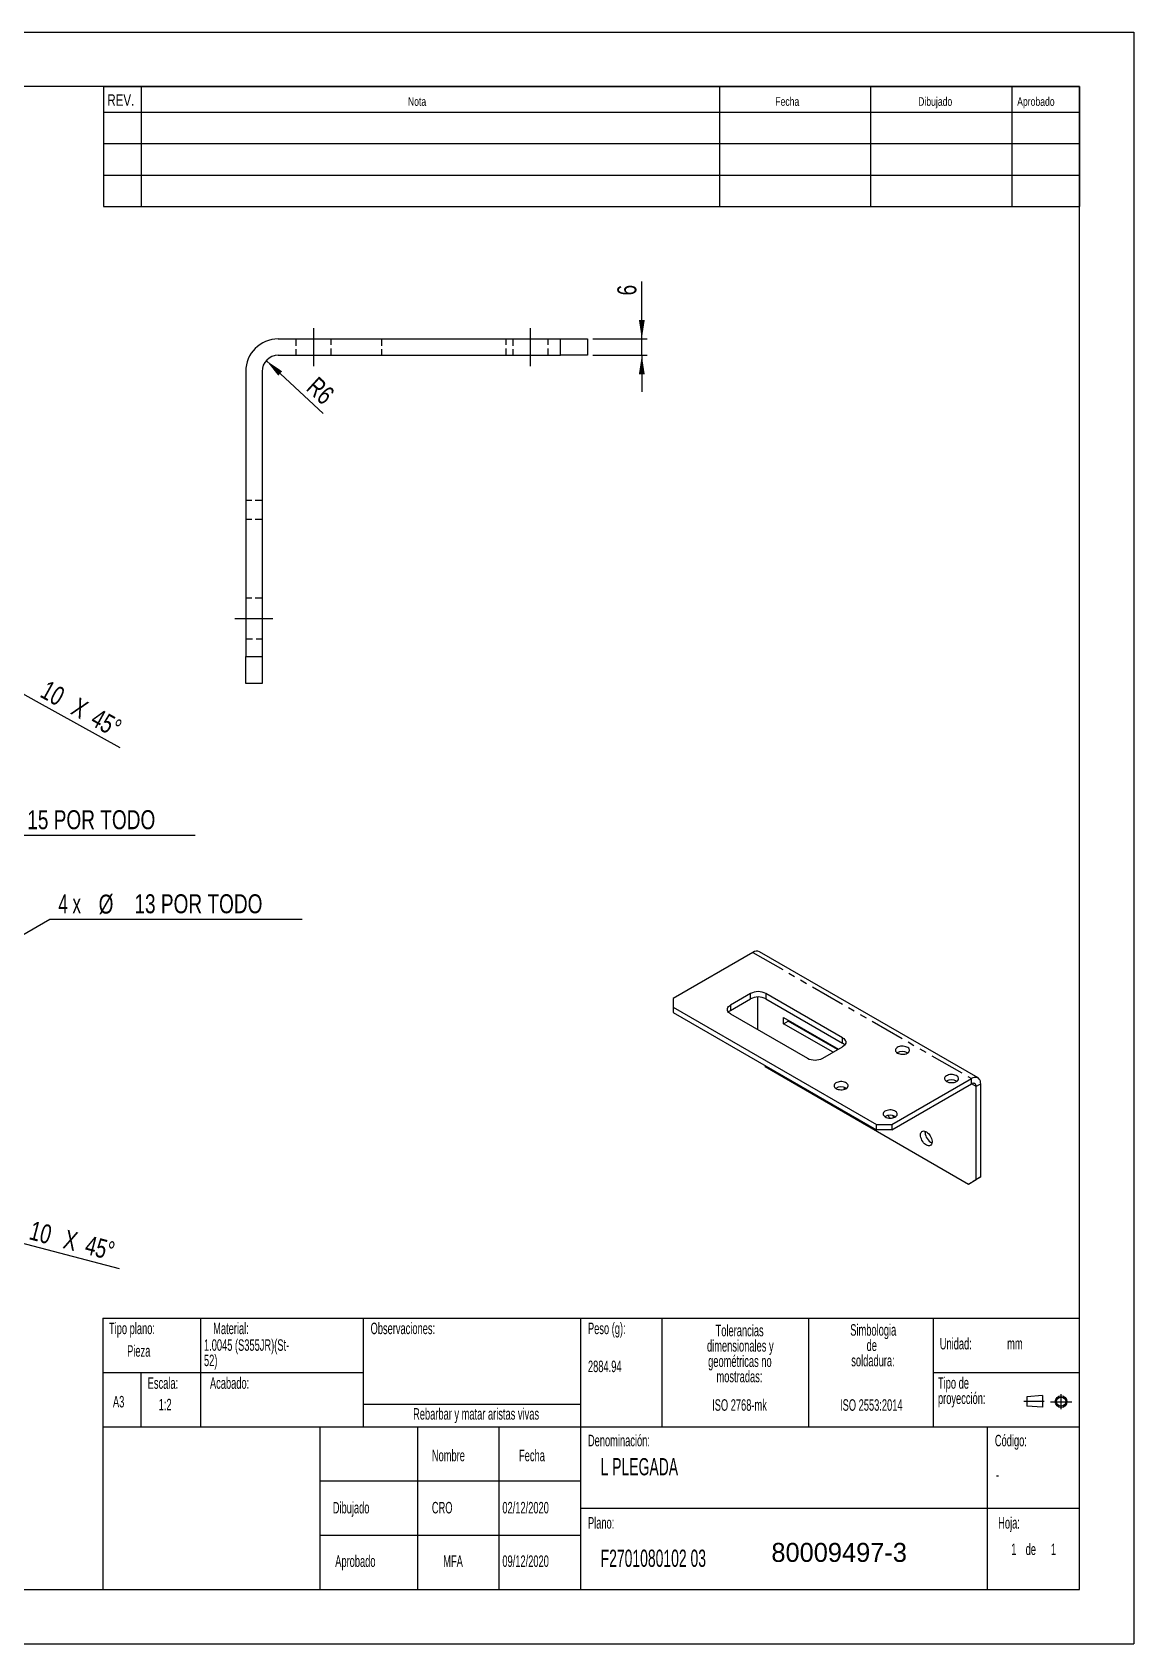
# Model space of a CAD drawing. Extents: x 0 to 1043, y 0 to 317.
# Drawn here: x 217 to 420, y 0 to 297 of the extents above; entities that cross this region are included whole.
import ezdxf

# ---------------------------------------------------------------- set-up
doc = ezdxf.new("R2010")
doc.units = 0
for name, pattern in [('SLD-CENTRADA-DOBLE', [12.7, 6.35, -1.27, 1.27, -1.27, 1.27, -1.27]), ('SLD-CENTRADA-TRAZOS-LARGOS', [19.05, 15.24, -1.27, 1.27, -1.27]), ('SLD-CONTINUA', [0]), ('SLD-DISCONTINUA', [1.905, 1.27, -0.635])]:
    doc.linetypes.add(name, pattern=pattern)
doc.layers.get('0').update_dxf_attribs({"linetype": 'CONTINUOUS'})
doc.layers.add('FORMATO', color=7, linetype='SLD-CONTINUA')
doc.layers.add('SLD-0', color=179, linetype='SLD-CONTINUA')
doc.styles.add('SLDTEXTSTYLE0', font='TXT', dxfattribs={"width": 0.605})
doc.styles.add('SLDTEXTSTYLE1', font='TXT', dxfattribs={"width": 0.75})
doc.styles.add('SLDTEXTSTYLE2', font='TXT', dxfattribs={"width": 0.666667})
doc.dimstyles.new('SLDDIMSTYLE2', dxfattribs={"dimtxt": 3.5, "dimasz": 3.5, "dimexe": 0, "dimexo": 0.0625, "dimgap": 0.875, "dimtad": 0, "dimtih": 1, "dimtoh": 1, "dimdec": 6, "dimlfac": 2, "dimrnd": 1e-09, "dimzin": 12, "dimdsep": 46, "dimtxsty": 'SLDTEXTSTYLE1', "dimsah": 1, "dimcen": 0, "dimadec": 0, "dimazin": 0, "dimtfac": 1, "dimtdec": 1, "dimtmove": 0, "dimatfit": 3, "dimfxl": 0, "dimtolj": 1, "dimtzin": 12, "dimarcsym": 0})
doc.dimstyles.new('SLDDIMSTYLE3', dxfattribs={"dimtxt": 3.5, "dimasz": 3.5, "dimexe": 0, "dimexo": 0.0625, "dimgap": 0.875, "dimtad": 1, "dimdec": 1, "dimlfac": 2, "dimrnd": 1e-09, "dimzin": 12, "dimdsep": 46, "dimtxsty": 'SLDTEXTSTYLE1', "dimsah": 1, "dimcen": 0, "dimadec": 0, "dimazin": 0, "dimtfac": 1, "dimtdec": 1, "dimtofl": 0, "dimtmove": 1, "dimatfit": 3, "dimfxl": 0, "dimtolj": 1, "dimtzin": 12, "dimarcsym": 0})
doc.dimstyles.new('SLDDIMSTYLE4', dxfattribs={"dimtxt": 3.5, "dimasz": 3.5, "dimexe": 0, "dimexo": 0.0625, "dimgap": 0.875, "dimtad": 1, "dimdec": 1, "dimlfac": 2, "dimrnd": 1e-09, "dimzin": 12, "dimdsep": 46, "dimtxsty": 'SLDTEXTSTYLE1', "dimsah": 1, "dimcen": 0.09, "dimadec": 0, "dimazin": 0, "dimtfac": 1, "dimtdec": 1, "dimtmove": 0, "dimatfit": 0, "dimfxl": 0, "dimtolj": 1, "dimtzin": 12, "dimarcsym": 0})

# ---------------------------------------------------------------- blocks, each defined once
blk = doc.blocks.new('BLOQUE3')
at = {"color": 7, "linetype": 'SLD-CENTRADA-TRAZOS-LARGOS'}
for p, q in [((400.52, 128.85), (400.52, 131.19)), ((397.92, 130.06), (394.8, 130.06)), ((398.88, 130.02), (402.16, 130.02))]:
    blk.add_line(p, q, dxfattribs=at)
at = {"color": 7, "linetype": 'SLD-CONTINUA'}
for p, q in [((397.68, 130.95), (395.23, 130.77)), ((395.23, 130.77), (395.23, 129.34)), ((397.68, 129.16), (395.23, 129.34)), ((397.68, 130.95), (397.68, 129.16))]:
    blk.add_line(p, q, dxfattribs=at)
for radius in [0.892, 0.713]:
    blk.add_circle((400.52, 130.02), radius, dxfattribs=at)
blk = doc.blocks.new('SW_NOTE_0')
at = {"layer": 'SLD-0', "color": 0, "attachment_point": 2, "style": 'SLDTEXTSTYLE0'}
for s, insert, char_height in [('dimensionales y', (7.54, -0.09), 2.1167), ('Tolerancias', (7.41, 2.73), 2.1167), ('geométricas no', (7.46, -2.92), 2.1167), ('mostradas:', (7.38, -5.74), 2.117)]:
    blk.add_mtext(s, dxfattribs=dict(at, insert=insert, char_height=char_height))
blk = doc.blocks.new('SW_NOTE_0_1')
at = {"layer": 'SLD-0', "color": 0, "attachment_point": 1, "style": 'SLDTEXTSTYLE0'}
for s, insert, char_height in [('Tipo de', (0, 2.73), 2.117), ('proyección:', (0, -0.09), 2.1167)]:
    blk.add_mtext(s, dxfattribs=dict(at, insert=insert, char_height=char_height))
blk = doc.blocks.new('SW_NOTE_0_2')
at = {"layer": 'SLD-0', "color": 0, "char_height": 2.117, "attachment_point": 2, "style": 'SLDTEXTSTYLE0'}
for s, insert in [('Simbologia', (7.11, 2.73)), ('de', (6.84, -0.09)), ('soldadura:', (7.06, -2.92))]:
    blk.add_mtext(s, dxfattribs=dict(at, insert=insert))
blk = doc.blocks.new('SW_NOTE_0_3')
at = {"layer": 'SLD-0', "color": 0, "attachment_point": 1, "style": 'SLDTEXTSTYLE0'}
for s, insert, char_height in [('52)', (0, -0.09), 2.117), ('1.0045 (S355JR)(St-', (0, 2.73), 2.1167)]:
    blk.add_mtext(s, dxfattribs=dict(at, insert=insert, char_height=char_height))
blk = doc.blocks.new('SW_NOTE_0_5')
at = {"layer": 'SLD-0', "color": 0, "attachment_point": 2, "style": 'SLDTEXTSTYLE0'}
for s, insert, char_height in [('dimensionales y', (7.54, -0.09), 2.1167), ('Tolerancias', (7.41, 2.73), 2.1167), ('geométricas no', (7.46, -2.92), 2.1167), ('mostradas:', (7.38, -5.74), 2.117)]:
    blk.add_mtext(s, dxfattribs=dict(at, insert=insert, char_height=char_height))
blk = doc.blocks.new('SW_NOTE_0_6')
at = {"layer": 'SLD-0', "color": 0, "attachment_point": 1, "style": 'SLDTEXTSTYLE0'}
for s, insert, char_height in [('Tipo de', (0, 2.73), 2.117), ('proyección:', (0, -0.09), 2.1167)]:
    blk.add_mtext(s, dxfattribs=dict(at, insert=insert, char_height=char_height))
blk = doc.blocks.new('SW_NOTE_0_7')
at = {"layer": 'SLD-0', "color": 0, "char_height": 2.117, "attachment_point": 2, "style": 'SLDTEXTSTYLE0'}
for s, insert in [('Simbologia', (7.11, 2.73)), ('de', (6.84, -0.09)), ('soldadura:', (7.06, -2.92))]:
    blk.add_mtext(s, dxfattribs=dict(at, insert=insert))
blk = doc.blocks.new('SW_NOTE_0_8')
at = {"layer": 'SLD-0', "color": 0, "attachment_point": 1, "style": 'SLDTEXTSTYLE0'}
for s, insert, char_height in [('52)', (0, -0.09), 2.117), ('1.0045 (S355JR)(St-', (0, 2.73), 2.1167)]:
    blk.add_mtext(s, dxfattribs=dict(at, insert=insert, char_height=char_height))
blk = doc.blocks.new('_D_14')
at = {"layer": 'FORMATO'}
for p, q in [((175.55, 192.22), (179.3, 185.72)), ((179.3, 185.72), (200.47, 149.05)), ((200.47, 149.05), (247.02, 149.05))]:
    blk.add_line(p, q, dxfattribs=at)
for points in [[(175.55, 192.22), (176.83, 188.92), (177.76, 189.46)], [(179.3, 185.72), (178.01, 189.02), (177.08, 188.48)]]:
    blk.add_solid(points, dxfattribs=at)
at = {"layer": 'FORMATO', "char_height": 3.5, "attachment_point": 1}
for s, insert, style in [('5 x', (202.06, 153.62), 'SLDTEXTSTYLE2'), ('%%c', (209.47, 153.56), 'SLDTEXTSTYLE1'), ('15 POR TODO', (216.06, 153.62), 'SLDTEXTSTYLE1')]:
    blk.add_mtext(s, dxfattribs=dict(at, insert=insert, style=style))
blk = doc.blocks.new('SW_CHAMFER_DIMENSION_0')
at = {"layer": 'FORMATO', "color": 0}
for p, q in [((-10.29, 5.74), (0, 0)), ((0, 0), (15.43, -8.56))]:
    blk.add_line(p, q, dxfattribs=at)
blk.add_solid([(-10.29, 5.74), (-7.5, 3.56), (-6.97, 4.5)], dxfattribs=at)
at = {"layer": 'FORMATO', "color": 0, "char_height": 3.5, "attachment_point": 1, "rotation": 330.9751, "style": 'SLDTEXTSTYLE1'}
for s, insert in [('10', (2.19, 3.95)), ('X', (7.86, 0.8)), ('45°', (11.46, -1.2))]:
    blk.add_mtext(s, dxfattribs=dict(at, insert=insert))
blk = doc.blocks.new('_D_15')
at = {"layer": 'FORMATO', "color": 7}
blk.add_line((260.11, 236.49), (270.62, 226.76), dxfattribs=at)
blk.add_solid([(260.11, 236.49), (262.32, 233.72), (263.05, 234.51)], dxfattribs=at)
at = {"layer": 'FORMATO', "color": 7, "insert": (269.64, 233.75), "char_height": 3.5, "attachment_point": 1, "rotation": 317.6943, "style": 'SLDTEXTSTYLE1'}
blk.add_mtext('R6', dxfattribs=at)
blk = doc.blocks.new('_D_16')
at = {"layer": 'FORMATO', "color": 7}
for p, q in [((329.33, 240.47), (329.33, 251.08)), ((320.33, 240.47), (330.33, 240.47)), ((329.33, 237.47), (329.33, 240.47)), ((320.33, 237.47), (330.33, 237.47)), ((329.33, 237.47), (329.33, 230.74))]:
    blk.add_line(p, q, dxfattribs=at)
for points in [[(329.33, 240.47), (329.87, 243.97), (328.79, 243.97)], [(329.33, 237.47), (328.79, 233.97), (329.87, 233.97)]]:
    blk.add_solid(points, dxfattribs=at)
at = {"layer": 'FORMATO', "color": 7, "insert": (324.82, 248.49), "char_height": 3.5, "attachment_point": 1, "rotation": 90, "style": 'SLDTEXTSTYLE1'}
blk.add_mtext('6', dxfattribs=at)
blk = doc.blocks.new('_D_28')
at = {"layer": 'FORMATO'}
for p, q in [((206.24, 125.49), (220.21, 133.56)), ((220.21, 133.56), (266.76, 133.56)), ((200.61, 122.24), (206.24, 125.49))]:
    blk.add_line(p, q, dxfattribs=at)
for points in [[(206.24, 125.49), (202.94, 124.21), (203.47, 123.28)], [(200.61, 122.24), (203.91, 123.53), (203.37, 124.46)]]:
    blk.add_solid(points, dxfattribs=at)
at = {"layer": 'FORMATO', "char_height": 3.5, "attachment_point": 1}
for s, insert, style in [('4 x', (221.8, 138.13), 'SLDTEXTSTYLE2'), ('%%c', (229.22, 138.07), 'SLDTEXTSTYLE1'), ('13 POR TODO', (235.81, 138.13), 'SLDTEXTSTYLE1')]:
    blk.add_mtext(s, dxfattribs=dict(at, insert=insert, style=style))
blk = doc.blocks.new('SW_CHAMFER_DIMENSION_2')
at = {"layer": 'FORMATO', "color": 0}
for p, q in [((-8.53, 2.25), (0, 0)), ((0, 0), (17.07, -4.44))]:
    blk.add_line(p, q, dxfattribs=at)
blk.add_solid([(-8.53, 2.25), (-5.28, 0.84), (-5, 1.88)], dxfattribs=at)
at = {"layer": 'FORMATO', "color": 0, "char_height": 3.5, "attachment_point": 1, "rotation": 345.4179, "style": 'SLDTEXTSTYLE1'}
for s, insert in [('10', (1.14, 4.37)), ('X', (7.41, 2.73)), ('45°', (11.4, 1.7))]:
    blk.add_mtext(s, dxfattribs=dict(at, insert=insert))

msp = doc.modelspace()

# ---------------------------------------------------------------- linework, layer by layer
at = {"color": 7, "linetype": 'SLD-CONTINUA'}
for p, q in [((0, 297), (420, 297)), ((420, 297), (420, 0)), ((410, 287), (20, 287)), ((410, 10), (410, 287)), ((262.3315521, 240.47071714), (314.3315521, 240.47071714)), ((314.3315521, 237.47071714), (314.3315521, 240.47071714)), ((314.3315521, 240.47071714), (319.3315521, 240.47071714)), ((319.3315521, 240.47071714), (319.3315521, 237.47071714)), ((262.3315521, 237.47071714), (314.3315521, 237.47071714)), ((319.3315521, 237.47071714), (314.3315521, 237.47071714)), ((256.3315521, 234.47071714), (256.3315521, 181.97071714)), ((259.3315521, 234.47071714), (259.3315521, 181.97071714)), ((256.3315521, 181.97071714), (259.3315521, 181.97071714)), ((256.3315521, 176.97071714), (256.3315521, 181.97071714)), ((259.3315521, 181.97071714), (259.3315521, 176.97071714)), ((259.3315521, 176.97071714), (256.3315521, 176.97071714)), ((349.79729987, 127.42682842), (335.08947882, 118.93618405)), ((391.30228888, 104.27801655), (350.99720235, 127.54564774)), ((335.08947882, 118.93618405), (335.08947882, 117.30336783)), ((349.3730358, 119.83423298), (345.69608054, 117.71157189)), ((345.69608054, 116.73172291), (349.3730358, 118.854384)), ((350.64582801, 119.18966126), (350.64582801, 113.22132727)), ((366.34359855, 111.67015186), (352.20146293, 119.83423298)), ((352.20146293, 118.854384), (366.34359855, 110.69030288)), ((335.08947882, 117.30336783), (372.56613822, 95.66855287)), ((335.08947882, 117.30336783), (335.08947882, 116.32351886)), ((335.08947882, 116.32351886), (372.56613822, 94.68870389)), ((345.69608054, 116.07875566), (359.83821616, 107.91467454)), ((355.45415412, 114.28089291), (355.45415412, 115.42405004)), ((355.45415412, 115.42405004), (365.56441337, 109.58752161)), ((355.45415412, 114.28089291), (356.30268226, 114.77073777)), ((364.57430297, 109.01594304), (355.45415412, 114.28089291)), ((356.30268226, 114.77073777), (356.30268226, 114.93420517)), ((365.42283111, 109.50578791), (356.30268226, 114.77073777)), ((362.66664329, 107.91467454), (366.34359855, 110.03733563)), ((378.29370315, 108.93502544), (378.35923127, 108.89428466)), ((351.91586224, 106.60985447), (352.06004157, 106.36012855)), ((352.06004157, 106.36012855), (389.53670097, 84.72531359)), ((375.39456535, 95.66855287), (390.1023864, 104.15919723)), ((366.97999465, 102.40376055), (367.04552277, 102.36301976)), ((375.39456535, 94.68870389), (390.1023864, 103.17934826)), ((387.34466995, 103.71001353), (387.41019807, 103.66927274)), ((390.95091454, 85.5419871), (390.95091454, 102.68934415)), ((391.79944267, 86.03183197), (391.79944267, 103.17918901)), ((372.56613822, 94.68870389), (372.56613822, 95.66855287)), ((372.56613822, 95.66855287), (375.39456535, 95.66855287)), ((375.39456535, 95.66855287), (375.39456535, 94.68870389)), ((376.03096145, 97.17874863), (376.09648957, 97.13800785)), ((375.39456535, 94.68870389), (372.56613822, 94.68870389)), ((389.53670097, 84.72531359), (390.95091454, 85.5419871)), ((390.38522911, 85.21515845), (389.53670097, 84.72531359)), ((391.79944267, 86.03183197), (390.38522911, 85.21515845)), ((390.95091454, 85.5419871), (391.79944267, 86.03183197)), ((230, 60), (410, 60)), ((230, 60), (230, 10)), ((20, 10), (410, 10)), ((7.53061837, 0), (420, 0))]:
    msp.add_line(p, q, dxfattribs=at)
at = {"color": 7, "linetype": 'SLD-DISCONTINUA'}
for p, q in [((265.5815521, 240.47071714), (265.5815521, 237.47071714)), ((272.0815521, 237.47071714), (272.0815521, 240.47071714)), ((281.3315521, 240.47071714), (281.3315521, 237.47071714)), ((304.3315521, 237.47071714), (304.3315521, 240.47071714)), ((305.5815521, 240.47071714), (305.5815521, 237.47071714)), ((312.0815521, 237.47071714), (312.0815521, 240.47071714)), ((259.3315521, 210.72071714), (256.3315521, 210.72071714)), ((259.3315521, 207.22071714), (256.3315521, 207.22071714)), ((259.3315521, 192.72071714), (256.3315521, 192.72071714)), ((256.3315521, 185.22071714), (259.3315521, 185.22071714))]:
    msp.add_line(p, q, dxfattribs=at)
at = {"color": 8, "linetype": 'SLD-CENTRADA-DOBLE'}
for p, q in [((349.79729987, 127.42682842), (390.1023864, 104.15919723)), ((349.3730358, 118.854384), (349.3730358, 119.83423298)), ((352.20146293, 119.83423298), (352.20146293, 118.854384)), ((345.69608054, 117.71157189), (345.69608054, 116.73172291)), ((366.34359855, 110.69030288), (366.34359855, 111.67015186)), ((390.1023864, 103.17934826), (390.1023864, 104.15919723)), ((390.95091454, 102.68934415), (390.10224848, 103.17926863)), ((391.79944267, 103.17918901), (390.95091454, 102.68934415))]:
    msp.add_line(p, q, dxfattribs=at)
at = {"color": 7, "linetype": 'SLD-CONTINUA', "flags": 128}
for points in [[(345.69608054, 116.07875566), (345.49226011, 116.21652137), (345.32828105, 116.3709975), (345.20818107, 116.53838035), (345.13491742, 116.71454838), (345.1102941, 116.89516377), (345.13491742, 117.07577916), (345.20818107, 117.2519472), (345.32828105, 117.41933005), (345.49226011, 117.57380618), (345.69608054, 117.71157189)], [(366.34359855, 111.67015186), (366.54741898, 111.53238615), (366.71139804, 111.37791002), (366.83149802, 111.21052717), (366.90476167, 111.03435914), (366.92938499, 110.85374375), (366.90476167, 110.67312836), (366.83149802, 110.49696032), (366.71139804, 110.32957747), (366.54741898, 110.17510134), (366.34359855, 110.03733563)], [(376.45522552, 108.85354387), (376.64580445, 108.76270462), (376.86271905, 108.69432816), (377.09812946, 108.6508858), (377.34352733, 108.63394766), (377.59004334, 108.64412592), (377.82876777, 108.68105271), (378.05107249, 108.74339341), (378.24892282, 108.82889487), (378.41516795, 108.93446682), (378.54379934, 109.05629364), (378.63016791, 109.18997217), (378.67115209, 109.33067094), (378.66527059, 109.47330472), (378.61273599, 109.61271835), (378.51544702, 109.74387306), (378.37691997, 109.86202858), (378.20216156, 109.96291447), (377.99748802, 110.04288443), (377.77029678, 110.09904815), (377.52879912, 110.12937573), (377.2817234, 110.13277105), (377.03799958, 110.10911139), (376.80643647, 110.05925187), (376.59540337, 109.98499455), (376.41252756, 109.88902328), (376.26441866, 109.77480672), (376.15642969, 109.64647293), (376.09246368, 109.50866026), (376.0748325, 109.36634959), (376.10417341, 109.22468442), (376.17942594, 109.08878488), (376.29787027, 108.96356275), (376.45522552, 108.85354387)], [(385.50619232, 103.62853196), (385.69677125, 103.53769271), (385.91368585, 103.46931625), (386.14909626, 103.42587389), (386.39449413, 103.40893574), (386.64101014, 103.419114), (386.87973457, 103.4560408), (387.10203929, 103.5183815), (387.29988962, 103.60388295), (387.46613475, 103.70945491), (387.59476614, 103.83128172), (387.68113471, 103.96496026), (387.72211888, 104.10565903), (387.71623739, 104.2482928), (387.66370279, 104.38770643), (387.56641382, 104.51886115), (387.42788677, 104.63701667), (387.25312836, 104.73790255), (387.04845482, 104.81787251), (386.82126358, 104.87403624), (386.57976592, 104.90436382), (386.3326902, 104.90775913), (386.08896638, 104.88409947), (385.85740327, 104.83423996), (385.64637017, 104.75998264), (385.46349436, 104.66401137), (385.31538546, 104.5497948), (385.20739649, 104.42146102), (385.14343048, 104.28364834), (385.1257993, 104.14133768), (385.15514021, 103.9996725), (385.23039274, 103.86377297), (385.34883707, 103.73855083), (385.50619232, 103.62853196)], [(391.79944267, 103.17918901), (391.78216909, 103.44811128), (391.73069997, 103.69161541), (391.64608308, 103.90474436), (391.53004098, 104.08315943), (391.38493596, 104.22322862), (391.21372192, 104.32210051), (391.01988429, 104.37776236), (390.80736905, 104.38908106), (390.5805024, 104.35582619), (390.34390269, 104.27867472), (390.1023864, 104.15919723)], [(365.14151702, 102.32227898), (365.33209595, 102.23143973), (365.54901055, 102.16306327), (365.78442096, 102.11962091), (366.02981883, 102.10268276), (366.27633484, 102.11286102), (366.51505927, 102.14978782), (366.73736399, 102.21212852), (366.93521432, 102.29762997), (367.10145945, 102.40320193), (367.23009084, 102.52502874), (367.31645941, 102.65870728), (367.35744359, 102.79940605), (367.35156209, 102.94203982), (367.29902749, 103.08145345), (367.20173852, 103.21260817), (367.06321147, 103.33076369), (366.88845306, 103.43164957), (366.68377952, 103.51161953), (366.45658828, 103.56778326), (366.21509062, 103.59811084), (365.9680149, 103.60150615), (365.72429108, 103.57784649), (365.49272797, 103.52798698), (365.28169487, 103.45372966), (365.09881906, 103.35775839), (364.95071016, 103.24354182), (364.84272119, 103.11520804), (364.77875518, 102.97739536), (364.761124, 102.8350847), (364.79046491, 102.69341952), (364.86571744, 102.55751999), (364.98416178, 102.43229785), (365.14151702, 102.32227898)], [(374.19248382, 97.09726706), (374.38306275, 97.00642781), (374.59997735, 96.93805135), (374.83538776, 96.89460899), (375.08078563, 96.87767085), (375.32730164, 96.88784911), (375.56602607, 96.9247759), (375.78833079, 96.9871166), (375.98618112, 97.07261806), (376.15242625, 97.17819001), (376.28105764, 97.30001683), (376.36742621, 97.43369536), (376.40841039, 97.57439413), (376.40252889, 97.71702791), (376.34999429, 97.85644154), (376.25270532, 97.98759625), (376.11417827, 98.10575177), (375.93941986, 98.20663766), (375.73474632, 98.28660762), (375.50755508, 98.34277134), (375.26605742, 98.37309892), (375.0189817, 98.37649424), (374.77525788, 98.35283458), (374.54369477, 98.30297506), (374.33266167, 98.22871774), (374.14978586, 98.13274647), (374.00167696, 98.01852991), (373.89368799, 97.89019612), (373.82972198, 97.75238345), (373.8120908, 97.61007278), (373.84143171, 97.46840761), (373.91668424, 97.33250807), (374.03512857, 97.20728594), (374.19248382, 97.09726706)], [(375.58702446, 97.34659867), (375.64308036, 97.19675161), (375.70809394, 96.96108599)], [(380.69786621, 93.74726018), (380.71491145, 93.95611866), (380.76549934, 94.13858423), (380.84800393, 94.28879231), (380.95977347, 94.40191507), (381.09721558, 94.47431667), (381.25591276, 94.50367005), (381.43076436, 94.48903177), (381.6161505, 94.43087233), (381.80611272, 94.331061), (381.99454547, 94.19280582), (382.17539238, 94.02055041), (382.34284087, 93.81983121), (382.49150901, 93.59709949), (382.61661848, 93.35951404), (382.71414817, 93.11471105), (382.78096339, 92.87055869), (382.81491665, 92.63490421), (382.81491665, 92.41532175), (382.78096339, 92.21886886), (382.71414817, 92.05185971), (382.61661848, 91.9196621), (382.49150901, 91.82652498), (382.34284087, 91.77544184), (382.17539238, 91.76805455), (381.99454547, 91.80460053), (381.80611272, 91.88390518), (381.6161505, 92.00341956), (381.43076436, 92.15930239), (381.25591276, 92.34654348), (381.09721558, 92.55912473), (380.95977347, 92.79021361), (380.84800393, 93.03238273), (380.76549934, 93.27784858), (380.71491145, 93.51872168), (380.69786621, 93.74726018)], [(381.54639435, 94.23710505), (381.56343959, 94.44596353), (381.56435122, 94.45116077)]]:
    msp.add_lwpolyline(points, dxfattribs=at)
at = {"color": 7, "linetype": 'SLD-CONTINUA'}
for centre, radius, start, end in [((262.3315521, 234.47071714), 6, 90, 180), ((262.3315521, 234.47071714), 3, 90, 180), ((350.4990463, 126.45825456), 1.19606997, 65.3865595238, 125.9238989053), ((350.78724936, 117.13012194), 3.05159245, 62.3910402158, 117.6089597842), ((350.78724936, 116.15027297), 3.05159245, 62.3910402158, 117.6089597842), ((346.35620488, 115.52505593), 1.3754306, 118.6814916492, 140.2131804625), ((365.68347421, 109.4836359), 1.3754306, 39.7868195375, 61.3185083509), ((361.25242973, 110.61878558), 3.05159245, 242.3910402158, 297.6089597842), ((377.37834821, 107.20192734), 1.95997544, 62.1587299326, 120.2928581592), ((366.06463971, 100.67066244), 1.95997544, 62.1587299326, 120.2928581592), ((367.26880706, 102.03707681), 0.69905849, 137.5984425484, 169.427442296), ((386.42931501, 101.97691542), 1.95997544, 62.1587299326, 120.2928581592), ((390.43362529, 102.77325678), 0.52405104, 350.7859630095, 129.2032852357), ((375.11560651, 95.44565053), 1.95997544, 62.1587299326, 120.2928581592), ((376.97999512, 98.53899586), 2.53280477, 207.5796412399, 220.9833108339), ((383.74082923, 94.29246784), 2.19513314, 181.4451927568, 244.6569134051)]:
    msp.add_arc(centre, radius, start, end, dxfattribs=at)
at = {"layer": 'FORMATO'}
for p, q in [((230.09146719, 287), (410, 287)), ((230.09146719, 287), (230.09146719, 264.86558535)), ((237.033566, 287), (237.033566, 264.86558535)), ((343.65705136, 287), (343.65705136, 264.86558535)), ((371.46223794, 287), (371.46223794, 264.86558535)), ((397.5127429, 287), (397.5127429, 264.86558535)), ((410, 287), (410, 264.86558535)), ((230.09146719, 282.26558535), (410, 282.26558535)), ((230.09146719, 276.46558535), (410, 276.46558535)), ((230.09146719, 270.66558535), (410, 270.66558535)), ((230.09146719, 264.86558535), (410, 264.86558535))]:
    msp.add_line(p, q, dxfattribs=at)
at = {"layer": 'FORMATO', "color": 7, "linetype": 'SLD-CENTRADA-TRAZOS-LARGOS'}
for p, q in [((268.8315521, 242.47071714), (268.8315521, 235.47071714)), ((308.8315521, 235.47071714), (308.8315521, 242.47071714)), ((254.3315521, 188.97071714), (261.3315521, 188.97071714))]:
    msp.add_line(p, q, dxfattribs=at)
at = {"layer": 'SLD-0'}
for p, q in [((248, 60), (248, 40)), ((278, 60), (278, 40)), ((318, 60), (318, 40)), ((333, 60), (333, 40)), ((360.08171045, 60), (360.08171045, 40)), ((383, 60), (383, 40)), ((230, 50), (248, 50)), ((237, 50), (237, 40)), ((248, 50), (278, 50)), ((383, 50), (410, 50)), ((278, 44.15792826), (318, 44.15792826)), ((230, 40), (410, 40)), ((270, 40), (270, 10)), ((288, 40), (288, 10)), ((303, 40), (303, 10)), ((318, 40), (318, 10)), ((393, 40), (393, 10)), ((270, 30), (318, 30)), ((318, 25), (393, 25)), ((393, 25), (410, 25)), ((270, 20), (318, 20))]:
    msp.add_line(p, q, dxfattribs=at)

# ---------------------------------------------------------------- block references
at = {"color": 7, "linetype": 'Continuous', "xscale": 1.2, "yscale": 1.2, "zscale": 1.2}
msp.add_blockref('BLOQUE3', (-74.01075556, -111.40755219), dxfattribs=at)
msp.add_blockref('BLOQUE3', (-74.01075556, -111.40755219), dxfattribs=at)
at = {"layer": 'FORMATO'}
for name, p in [('SW_CHAMFER_DIMENSION_0', (217.71199729, 173.73299729)), ('SW_CHAMFER_DIMENSION_2', (215.94768857, 73.61449777))]:
    msp.add_blockref(name, p, dxfattribs=at)
at = {"layer": 'SLD-0'}
for name, p in [('SW_NOTE_0', (339.94542139, 56.0559764)), ('SW_NOTE_0_5', (339.94542139, 56.0559764)), ('SW_NOTE_0_2', (364.87312155, 56.16554269)), ('SW_NOTE_0_7', (364.87312155, 56.16554269)), ('SW_NOTE_0_3', (248.63482853, 53.37723202)), ('SW_NOTE_0_8', (248.63482853, 53.37723202)), ('SW_NOTE_0_1', (383.91399545, 46.39094542)), ('SW_NOTE_0_6', (383.91399545, 46.39094542))]:
    msp.add_blockref(name, p, dxfattribs=at)

# ---------------------------------------------------------------- texts
at = {"insert": (353.20927547, 18.58819538), "char_height": 3.5, "width": 29.5555600299, "attachment_point": 1}
msp.add_mtext('80009497-3', dxfattribs=at)
at = {"layer": 'FORMATO', "attachment_point": 1, "style": 'SLDTEXTSTYLE1'}
for s, insert, char_height in [('REV.', (230.83569636, 285.55214024), 2.116666667), ('Nota', (286.22438362, 285.02581871), 1.5875), ('Fecha', (353.92640633, 285.02581871), 1.5875), ('Dibujado', (380.2608472, 285.02581871), 1.5875), ('Aprobado', (398.51007098, 285.02581871), 1.5875)]:
    msp.add_mtext(s, dxfattribs=dict(at, insert=insert, char_height=char_height))
at = {"layer": 'SLD-0', "style": 'SLDTEXTSTYLE0'}
for s, insert, char_height, attachment_point in [('Tipo plano:', (231.12929082, 59.18086464), 2.1166666667, 1), ('Tipo plano:', (231.12929082, 59.18086464), 2.1166666667, 1), ('Material:', (250.32966909, 59.18086464), 2.116666667, 1), ('Material:', (250.32966909, 59.18086464), 2.116666667, 1), ('Observaciones:', (279.33861511, 59.18086464), 2.1166666667, 1), ('Observaciones:', (279.33861511, 59.18086464), 2.1166666667, 1), ('Peso (g):', (319.40305943, 59.18086464), 2.116666667, 1), ('Peso (g):', (319.40305943, 59.18086464), 2.116666667, 1), ('Unidad:', (384.24614919, 56.37062815), 2.116666667, 1), ('Unidad:', (384.24614919, 56.37062815), 2.116666667, 1), ('Pieza', (234.47259474, 55.01919565), 2.116666667, 1), ('Pieza', (234.47259474, 55.01919565), 2.116666667, 1), ('mm', (396.66217784, 56.37062815), 2.116666667, 1), ('mm', (396.66217784, 56.37062815), 2.116666667, 1), ('2884.94', (319.40305943, 52.1813088), 2.116666667, 1), ('2884.94', (319.40305943, 52.1813088), 2.116666667, 1), ('Escala:', (238.26310497, 49.10146847), 2.116666667, 1), ('Escala:', (238.26310497, 49.10146847), 2.116666667, 1), ('Acabado:', (249.73827693, 49.10146847), 2.116666667, 1), ('Acabado:', (249.73827693, 49.10146847), 2.116666667, 1), ('A3', (231.85934892, 45.67436774), 2.116666667, 1), ('A3', (231.85934892, 45.67436774), 2.116666667, 1), ('1:2', (240.2902322, 45.13474483), 2.116666667, 1), ('1:2', (240.2902322, 45.13474483), 2.116666667, 1), ('ISO 2768-mk', (347.33660555, 45.06001736), 2.1166666667, 2), ('ISO 2768-mk', (347.33660555, 45.06001736), 2.1166666667, 2), ('ISO 2553:2014', (371.6253871, 45.06001736), 2.1166666667, 2), ('ISO 2553:2014', (371.6253871, 45.06001736), 2.1166666667, 2), ('Rebarbar y matar aristas vivas', (298.78549011, 43.4237297), 2.1166666667, 2), ('Rebarbar y matar aristas vivas', (298.78549011, 43.4237297), 2.1166666667, 2), ('Denominación:', (319.40305943, 38.51431126), 2.1166666667, 1), ('Denominación:', (319.40305943, 38.51431126), 2.1166666667, 1), ('Código:', (394.39793937, 38.51431126), 2.116666667, 1), ('Código:', (394.39793937, 38.51431126), 2.116666667, 1), ('Nombre', (290.63774587, 35.75483379), 2.116666667, 1), ('Nombre', (290.63774587, 35.75483379), 2.116666667, 1), ('Fecha', (306.70833095, 35.75483379), 2.116666667, 1), ('Fecha', (306.70833095, 35.75483379), 2.116666667, 1), ('L PLEGADA', (321.73896976, 34.21733212), 3.175, 1), ('L PLEGADA', (321.73896976, 34.21733212), 3.175, 1), ('-', (394.58638598, 32.19316863), 2.11666667, 1), ('-', (394.58638598, 32.19316863), 2.11666667, 1), ('Dibujado', (272.3731861, 26.14030871), 2.116666667, 1), ('Dibujado', (272.3731861, 26.14030871), 2.116666667, 1), ('CRO', (290.63774587, 26.14030877), 2.116666667, 1), ('02/12/2020', (303.6286535, 26.14030877), 2.116666667, 1), ('Plano:', (319.40305943, 23.33826749), 2.116666667, 1), ('Plano:', (319.40305943, 23.33826749), 2.116666667, 1), ('Hoja:', (395.01391774, 23.33826749), 2.116666667, 1), ('Hoja:', (395.01391774, 23.33826749), 2.116666667, 1), ('1', (397.41271376, 18.47490375), 2.11666667, 1), ('1', (397.41271376, 18.47490375), 2.11666667, 1), ('1', (397.41271376, 18.47490375), 2.11666667, 1), ('1', (397.41271376, 18.47490375), 2.11666667, 1), ('de', (400.07750248, 18.47490369), 2.116666667, 1), ('de', (400.07750248, 18.47490369), 2.116666667, 1), ('de', (400.07750248, 18.47490369), 2.116666667, 1), ('de', (400.07750248, 18.47490369), 2.116666667, 1), ('1', (404.73079952, 18.47490375), 2.11666667, 1), ('1', (404.73079952, 18.47490375), 2.11666667, 1), ('1', (404.73079952, 18.47490375), 2.11666667, 1), ('1', (404.73079952, 18.47490375), 2.11666667, 1), ('Aprobado', (272.82454183, 16.28235867), 2.116666667, 1), ('Aprobado', (272.82454183, 16.28235867), 2.116666667, 1), ('MFA', (292.73505847, 16.28235873), 2.116666667, 1), ('09/12/2020', (303.6286535, 16.28235873), 2.116666667, 1), ('F2701080102 03', (321.73896976, 17.34676089), 3.175, 1), ('F2701080102 03', (321.73896976, 17.34676089), 3.175, 1)]:
    msp.add_mtext(s, dxfattribs=dict(at, insert=insert, char_height=char_height, attachment_point=attachment_point))

# ---------------------------------------------------------------- dimensions: what is measured, and where the dimension line sits
at = {"layer": 'FORMATO', "color": 7}
dim = msp.add_linear_dim(base=(329.3315521, 240.47071714), p1=(319.3315521, 237.47071714), p2=(319.3315521, 240.47071714), angle=90, dimstyle='SLDDIMSTYLE4', dxfattribs=at)
dim.commit()
dim.dimension.update_dxf_attribs({"geometry": '_D_16', "text_midpoint": (329.3315521, 249.78759757), "dimtype": 160})
dim = msp.add_radius_dim(center=(262.3315521, 234.47071714), mpoint=(260.11285834, 236.48997393), dimstyle='SLDDIMSTYLE3', dxfattribs=at)
dim.commit()
dim.dimension.update_dxf_attribs({"geometry": '_D_15', "text_midpoint": (268.99015864, 228.4106676), "dimtype": 164})
at = {"layer": 'FORMATO'}
for p1, p2, text, picture, middle in [((179.29693886, 185.72312188), (175.54693886, 192.21831241), '5 x <> POR TODO\\P', '_D_14', (224.53703108, 151.85570627)), ((206.23652142, 125.49158718), (200.60735629, 122.24158718), '4 x <> POR TODO\\P', '_D_28', (244.28175524, 136.36658718))]:
    dim = msp.add_diameter_dim_2p(p1=p1, p2=p2, text=text, dimstyle='SLDDIMSTYLE2', dxfattribs=at)
    dim.commit()
    dim.dimension.update_dxf_attribs({"geometry": picture, "text_midpoint": middle, "dimtype": 163})

doc.saveas('drawing.dxf')
